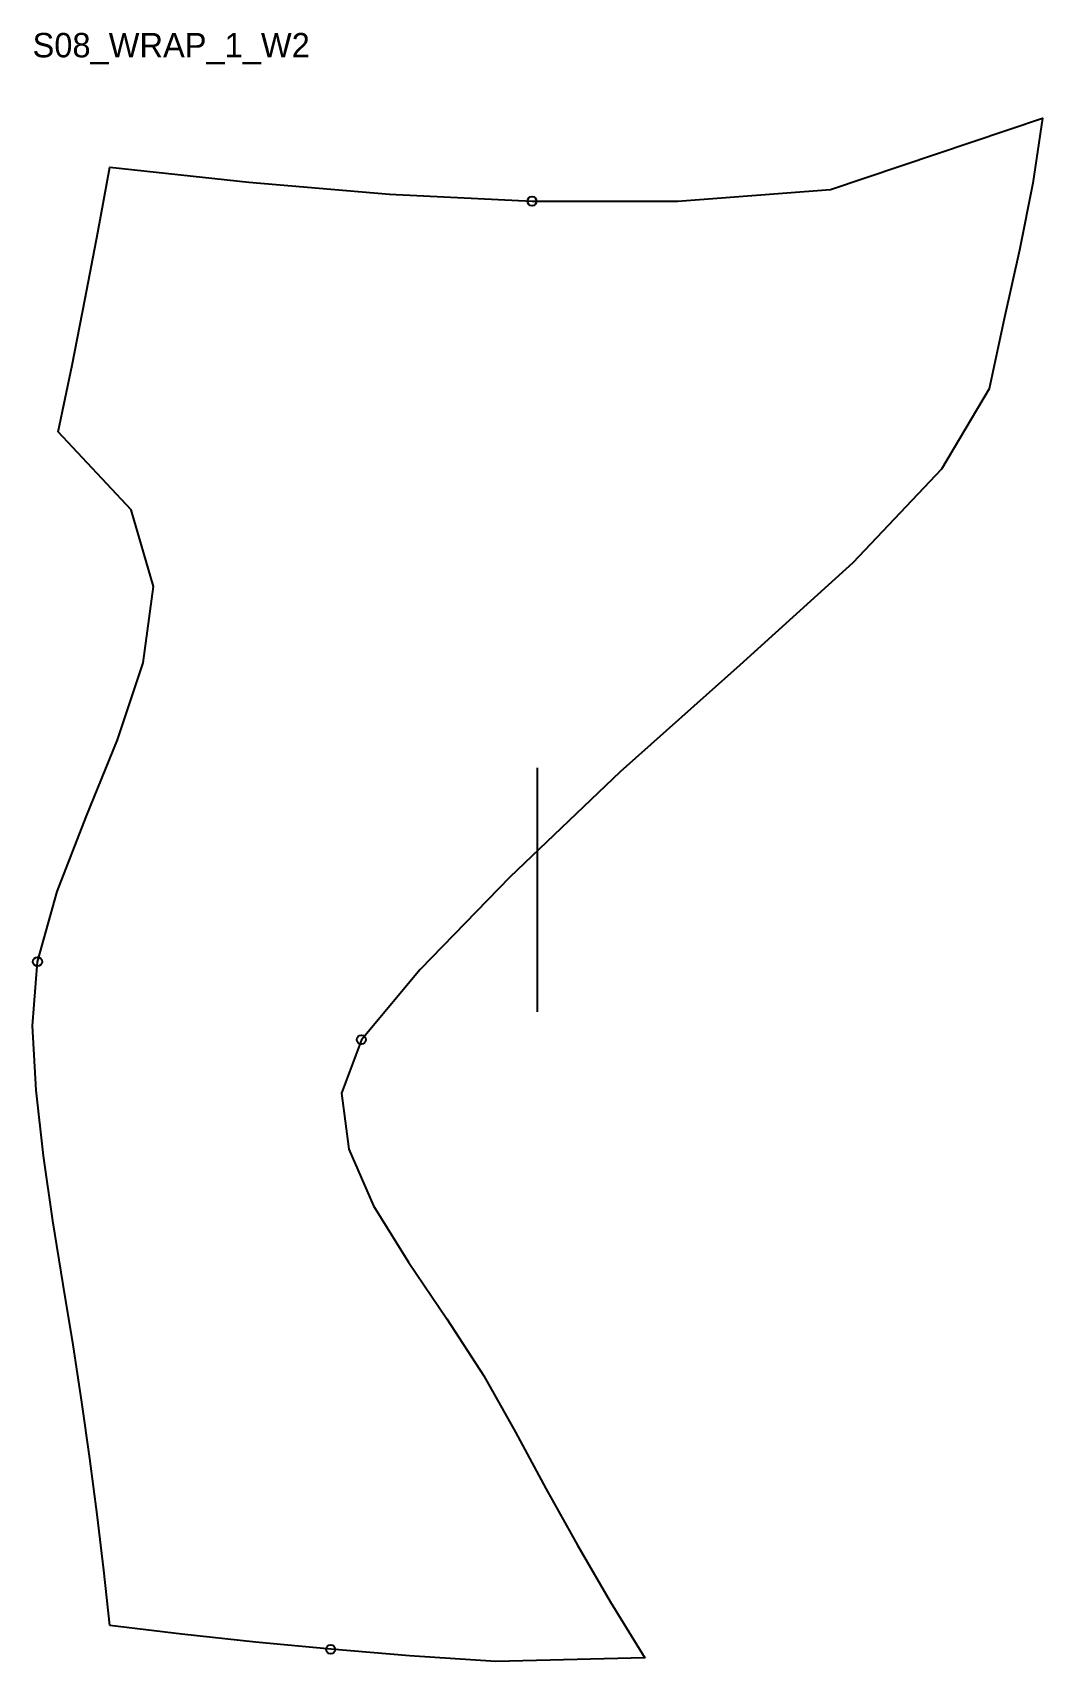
# Model space of a CAD drawing. Header units: millimetres. Extents: x -25 to 306, y -12 to 522.
import ezdxf

# ---------------------------------------------------------------- set-up
doc = ezdxf.new("R2010")
doc.units = ezdxf.units.MM
for name, color, linetype in [('CUT', 1, 'Continuous'), ('GRAIN', 3, 'Continuous'), ('ID', 7, 'Continuous'), ('NOTCH', 2, 'Continuous'), ('SEAM', 5, 'Continuous')]:
    doc.layers.add(name, color=color, linetype=linetype)

msp = doc.modelspace()

# ---------------------------------------------------------------- linework, layer by layer
at = {"layer": 'CUT'}
msp.add_lwpolyline([(0, 0), (-1.95, 18.19), (-4.13, 36.45), (-6.54, 54.79), (-9.13, 73.26), (-12.04, 92.08), (-15.34, 111.92), (-18.69, 132.73), (-21.76, 154.11), (-24.16, 175.59), (-25.33, 196.71), (-23.71, 217.73), (-17.23, 240.73), (-7.72, 265.28), (2.52, 290.48), (10.94, 315.71), (14.4, 340.77), (7, 365.96), (-16.91, 391.54), (-12.31, 413.41), (-8.08, 435.21), (-3.97, 456.85), (0, 478.3), (45.68, 473.34), (91.8, 469.48), (138.56, 467.17), (186.4, 467.13), (236.52, 470.93), (306.05, 494.33), (302.89, 473.09), (298.48, 451.09), (293.53, 428.52), (288.52, 405.56), (272.97, 379.24), (243.82, 348.56), (206.75, 315.01), (167.5, 279.95), (131.31, 245.43), (101.87, 215.17), (82.56, 192.14), (76, 174.64), (78.48, 156.23), (86.57, 137.7), (97.99, 119.23), (110.62, 100.65), (122.75, 81.95), (133.18, 63.43), (143.1, 44.97), (153.45, 26.43), (164.23, 7.87), (175.63, -10.54), (126.68, -11.74), (98.35, -9.9), (72.51, -7.77), (47.78, -5.39), (23.68, -2.77), (0, 0)], close=True, dxfattribs=at)
at = {"layer": 'GRAIN'}
msp.add_line((140.36, 201.29), (140.36, 281.29), dxfattribs=at)
at = {"layer": 'NOTCH'}
for centre in [(138.56, 467.17), (-23.71, 217.73), (82.56, 192.14), (72.51, -7.77)]:
    msp.add_circle(centre, 1.5, dxfattribs=at)
at = {"layer": 'SEAM'}
msp.add_lwpolyline([(0, 0), (-1.95, 18.19), (-4.13, 36.45), (-6.54, 54.79), (-9.13, 73.26), (-12.04, 92.08), (-15.34, 111.92), (-18.69, 132.73), (-21.76, 154.11), (-24.16, 175.59), (-25.33, 196.71), (-23.71, 217.73), (-17.23, 240.73), (-7.72, 265.28), (2.52, 290.48), (10.94, 315.71), (14.4, 340.77), (7, 365.96), (-16.91, 391.54), (-12.31, 413.41), (-8.08, 435.21), (-3.97, 456.85), (0, 478.3), (45.68, 473.34), (91.8, 469.48), (138.56, 467.17), (186.4, 467.13), (236.52, 470.93), (306.05, 494.33), (302.89, 473.09), (298.48, 451.09), (293.53, 428.52), (288.52, 405.56), (272.97, 379.24), (243.82, 348.56), (206.75, 315.01), (167.5, 279.95), (131.31, 245.43), (101.87, 215.17), (82.56, 192.14), (76, 174.64), (78.48, 156.23), (86.57, 137.7), (97.99, 119.23), (110.62, 100.65), (122.75, 81.95), (133.18, 63.43), (143.1, 44.97), (153.45, 26.43), (164.23, 7.87), (175.63, -10.54), (126.68, -11.74), (98.35, -9.9), (72.51, -7.77), (47.78, -5.39), (23.68, -2.77)], close=True, dxfattribs=at)

# ---------------------------------------------------------------- texts
at = {"layer": 'ID'}
msp.add_text('S08_WRAP_1_W2', height=8, dxfattribs=at).set_placement((-25.33, 514.33))

doc.saveas('drawing.dxf')
